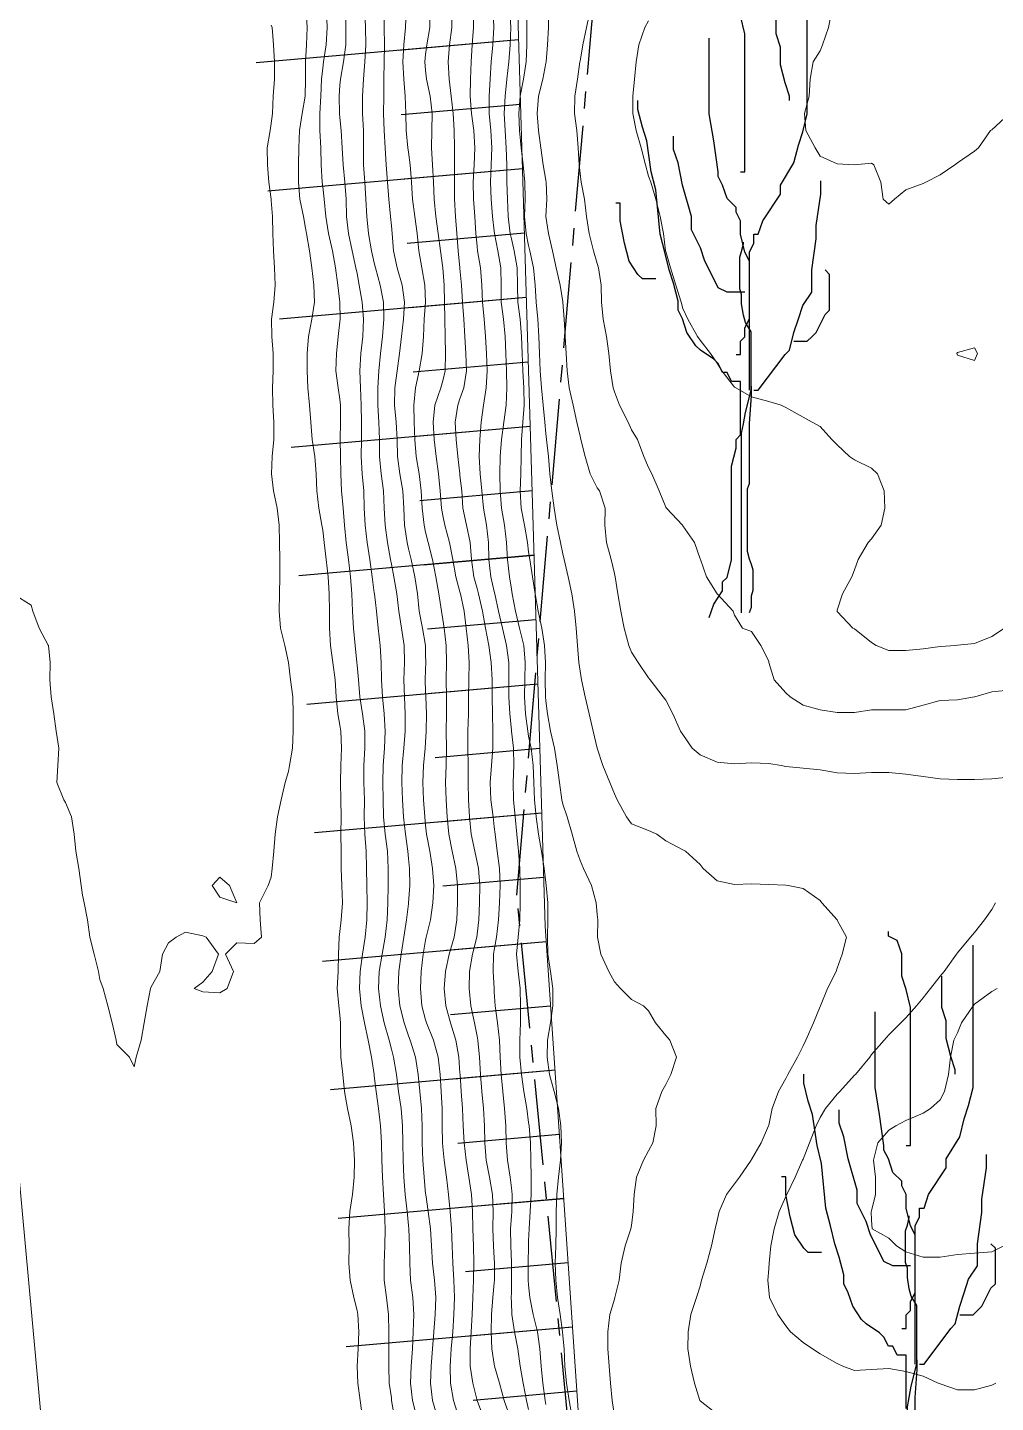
# Model space of a CAD drawing. Header units: centimetres. Extents: x 0 to 642158, y -847 to 649707.
# Drawn here: x 617117.14 to 617145.36, y 621224.69 to 621264.75 of the extents above; entities that cross this region are included whole.
import ezdxf

# ---------------------------------------------------------------- set-up
doc = ezdxf.new("R2010")
doc.units = ezdxf.units.CM
doc.header["$MEASUREMENT"] = 0
doc.linetypes.add('CENTERX2', pattern=[4, 2.5, -0.5, 0.5, -0.5])
for name, color, linetype, lineweight in [('MEV_environnement_V', 7, 'Continuous', 20), ('MEV_schema paysager_V', 7, 'Continuous', 20), ('MEV_vegetal_V', 7, 'Continuous', 25), ('WAL_topographie 0.5', 253, 'Continuous', 20)]:
    doc.layers.add(name, color=color, linetype=linetype, lineweight=lineweight)
doc.layers.add('MEV_schema paysager_Ha', color=7, linetype='Continuous', lineweight=25, transparency=0.13)
doc.layers.add('SPW_parcellaire cadastral', color=7, linetype='CENTERX2', lineweight=25, true_color=0xff0542)
doc.linetypes.add('TRACKS', pattern='A,0.15,[130,ltypeshp.shx,S=0.25,R=0,X=0,Y=0],0.15', length=0.3)
picture_1 = doc.add_image_def('image2.png', size_in_pixel=(6614, 11023))

# ---------------------------------------------------------------- blocks, each defined once
blk = doc.blocks.new('legende vegetal')
at = {"layer": 'MEV_vegetal_V'}
for points in [[(617137.829, 621260.353), (617137.959, 621260.353), (617137.959, 621264.379), (617137.829, 621264.899), (617137.699, 621265.288), (617137.699, 621265.938), (617137.569, 621266.327), (617137.309, 621266.457), (617137.309, 621266.587)], [(617137.699, 621255.028), (617137.829, 621255.028), (617137.829, 621255.417), (617137.959, 621255.547), (617137.959, 621255.807), (617138.089, 621256.067), (617138.089, 621258.015), (617138.219, 621258.275), (617138.219, 621258.534), (617138.349, 621258.534), (617138.479, 621258.924), (617138.998, 621259.703), (617138.998, 621259.963), (617139.388, 621260.613), (617139.518, 621261.132), (617139.648, 621261.522), (617139.778, 621262.041), (617139.778, 621266.197)], [(617139.258, 621262.431), (617139.258, 621262.561), (617139.128, 621262.951), (617138.998, 621263.47), (617138.998, 621263.99), (617138.869, 621264.379), (617138.869, 621265.288)], [(617138.089, 621253.989), (617138.089, 621257.755), (617137.959, 621258.015), (617137.829, 621258.534), (617137.829, 621258.924), (617137.699, 621259.184), (617137.699, 621259.314), (617137.439, 621259.573), (617137.309, 621259.963), (617137.179, 621260.223), (617137.179, 621260.353), (617137.05, 621261.262), (617136.92, 621262.041), (617136.92, 621264.249)], [(617136.92, 621247.365), (617137.05, 621247.754), (617137.309, 621248.144), (617137.309, 621248.404), (617137.439, 621248.534), (617137.569, 621249.053), (617137.569, 621251.78), (617137.699, 621252.3), (617137.699, 621252.56), (617137.829, 621252.69), (617137.829, 621254.248), (617137.569, 621254.248), (617137.439, 621254.508), (617137.309, 621254.508), (617137.179, 621254.768), (617137.05, 621254.898), (617136.66, 621255.158), (617136.53, 621255.287), (617136.27, 621255.677), (617136.14, 621256.067), (617136.01, 621256.327), (617136.01, 621256.586), (617135.88, 621257.106), (617135.75, 621257.496), (617135.62, 621258.015), (617135.49, 621258.534), (617135.36, 621259.833), (617135.23, 621260.353), (617135.101, 621261.262), (617134.97, 621261.652), (617134.841, 621262.171), (617134.841, 621262.431)], [(617137.959, 621256.846), (617137.439, 621256.846), (617137.179, 621256.976), (617137.05, 621257.235), (617136.789, 621257.755), (617136.66, 621258.145), (617136.4, 621258.665), (617136.4, 621259.054), (617136.14, 621259.963), (617136.01, 621260.613), (617135.88, 621261.002), (617135.88, 621261.392)], [(617138.219, 621253.989), (617138.349, 621253.989), (617139.128, 621255.028), (617139.258, 621255.158), (617139.388, 621255.677), (617139.518, 621256.067), (617139.648, 621256.456), (617139.908, 621256.846), (617139.908, 621257.496), (617140.038, 621258.404), (617140.038, 621258.794), (617140.168, 621259.703), (617140.168, 621260.093)], [(617135.36, 621257.235), (617134.97, 621257.235), (617134.841, 621257.366), (617134.581, 621257.755), (617134.451, 621258.275), (617134.321, 621258.924), (617134.321, 621259.444), (617134.191, 621259.444)], [(617137.863, 621247.5), (617137.863, 621252.741), (617137.917, 621253.014), (617137.972, 621253.342), (617138.136, 621253.997), (617138.136, 621255.69), (617137.972, 621255.962), (617137.917, 621256.181), (617137.863, 621256.509), (617137.863, 621256.781), (617137.808, 621256.945), (617137.808, 621257.873), (617137.863, 621258.037), (617137.917, 621258.255), (617137.917, 621258.31)], [(617139.388, 621255.417), (617139.778, 621255.417), (617139.908, 621255.547), (617140.038, 621255.677), (617140.298, 621256.197), (617140.427, 621256.327), (617140.427, 621257.366), (617140.298, 621257.496)], [(617138.136, 621254.106), (617138.136, 621253.833), (617138.082, 621253.014), (617138.082, 621251.267), (617138.027, 621251.104), (617138.027, 621249.302), (617138.082, 621249.083), (617138.136, 621248.919), (617138.19, 621248.756), (617138.19, 621248.155), (617138.136, 621247.991), (617138.136, 621247.664), (617138.082, 621247.5)], [(617142.66, 621231.981), (617142.79, 621231.981), (617142.79, 621236.007), (617142.66, 621236.526), (617142.53, 621236.916), (617142.53, 621237.565), (617142.4, 621237.955), (617142.141, 621238.085), (617142.141, 621238.215)], [(617142.53, 621226.655), (617142.66, 621226.655), (617142.66, 621227.045), (617142.79, 621227.175), (617142.79, 621227.434), (617142.92, 621227.695), (617142.92, 621229.643), (617143.05, 621229.902), (617143.05, 621230.162), (617143.18, 621230.162), (617143.31, 621230.552), (617143.829, 621231.331), (617143.829, 621231.591), (617144.219, 621232.24), (617144.349, 621232.76), (617144.479, 621233.15), (617144.609, 621233.669), (617144.609, 621237.825)], [(617144.089, 621234.058), (617144.089, 621234.188), (617143.96, 621234.578), (617143.829, 621235.098), (617143.829, 621235.617), (617143.7, 621236.007), (617143.7, 621236.916)], [(617142.92, 621225.616), (617142.92, 621229.383), (617142.79, 621229.643), (617142.66, 621230.162), (617142.66, 621230.552), (617142.53, 621230.812), (617142.53, 621230.941), (617142.27, 621231.201), (617142.141, 621231.591), (617142.01, 621231.851), (617142.01, 621231.981), (617141.881, 621232.889), (617141.751, 621233.669), (617141.751, 621235.877)], [(617142.66, 621224.317), (617142.66, 621225.876), (617142.4, 621225.876), (617142.27, 621226.136), (617142.141, 621226.136), (617142.01, 621226.396), (617141.881, 621226.526), (617141.491, 621226.785), (617141.361, 621226.915), (617141.101, 621227.305), (617140.971, 621227.695), (617140.841, 621227.954), (617140.841, 621228.214), (617140.711, 621228.733), (617140.581, 621229.123), (617140.451, 621229.643), (617140.322, 621230.162), (617140.191, 621231.461), (617140.061, 621231.981), (617139.932, 621232.889), (617139.802, 621233.279), (617139.672, 621233.799), (617139.672, 621234.058)], [(617142.79, 621228.474), (617142.27, 621228.474), (617142.01, 621228.603), (617141.881, 621228.863), (617141.621, 621229.383), (617141.491, 621229.772), (617141.231, 621230.292), (617141.231, 621230.682), (617140.971, 621231.591), (617140.841, 621232.24), (617140.711, 621232.63), (617140.711, 621233.02)], [(617143.05, 621225.616), (617143.18, 621225.616), (617143.96, 621226.655), (617144.089, 621226.785), (617144.219, 621227.305), (617144.349, 621227.695), (617144.479, 621228.084), (617144.739, 621228.474), (617144.739, 621229.123), (617144.869, 621230.032), (617144.869, 621230.422), (617144.999, 621231.331), (617144.999, 621231.721)], [(617140.191, 621228.863), (617139.802, 621228.863), (617139.672, 621228.993), (617139.412, 621229.383), (617139.282, 621229.902), (617139.152, 621230.552), (617139.152, 621231.071), (617139.022, 621231.071)], [(617142.694, 621219.127), (617142.694, 621224.369), (617142.749, 621224.642), (617142.803, 621224.97), (617142.967, 621225.625), (617142.967, 621227.317), (617142.803, 621227.59), (617142.749, 621227.808), (617142.694, 621228.136), (617142.694, 621228.409), (617142.639, 621228.573), (617142.639, 621229.501), (617142.694, 621229.665), (617142.749, 621229.883), (617142.749, 621229.938)], [(617144.219, 621227.045), (617144.609, 621227.045), (617144.739, 621227.175), (617144.869, 621227.305), (617145.129, 621227.824), (617145.259, 621227.954), (617145.259, 621228.993), (617145.129, 621229.123)], [(617142.967, 621225.734), (617142.967, 621225.461), (617142.913, 621224.642), (617142.913, 621222.895), (617142.858, 621222.731), (617142.858, 621220.929), (617142.913, 621220.711), (617142.967, 621220.547), (617143.022, 621220.383), (617143.022, 621219.783), (617142.967, 621219.619), (617142.967, 621219.291), (617142.913, 621219.127)]]:
    blk.add_lwpolyline(points, dxfattribs=at)

msp = doc.modelspace()

# ---------------------------------------------------------------- hatches: boundary and pattern name
at = {"layer": 'MEV_schema paysager_Ha', "transparency": 33554687}
h = msp.add_hatch(dxfattribs=at)
h.set_pattern_fill('ANSI31', color=60, scale=30, angle=320)
h.paths.add_polyline_path([(617169.617, 620973.194), (617165.143, 620997.552), (617163.049, 621011.729), (617162.573, 621023.432), (617161.336, 621028.189), (617160.67, 621031.995), (617159.432, 621036.467), (617156.475, 621053.969), (617156.906, 621060.001), (617157.984, 621066.14), (617158.414, 621069.802), (617158.199, 621075.295), (617157.014, 621080.142), (617155.505, 621084.988), (617154.751, 621088.973), (617151.842, 621094.789), (617149.148, 621099.205), (617146.994, 621101.252), (617145.377, 621102.544), (617143.546, 621103.621), (617141.391, 621107.391), (617140.307, 621121.334), (617138.581, 621134.515), (617137.596, 621148.681), (617137.947, 621158.301), (617138.342, 621166.601), (617137.255, 621176.482), (617136.069, 621187.153), (617134.618, 621206.801), (617133.841, 621215.056), (617132.235, 621238.569), (617131.105, 621276.162), (617130.662, 621320.72), (617129.383, 621365.826), (617128.171, 621391.821), (617126.408, 621441.701), (617124.527, 621449.888), (617124.527, 621453.399), (617124.884, 621455.482), (617126.075, 621456.85), (617127.265, 621458.873), (617127.265, 621461.254), (617125.649, 621473.672), (617125.524, 621482.896), (617125.025, 621497.979), (617124.776, 621519.544), (617124.92, 621540.094), (617125.983, 621565.584), (617126.337, 621580.453), (617126.163, 621598.374), (617127.186, 621608.874), (617130.532, 621615.192), (617131.834, 621617.887), (617134.298, 621627.22), (617135.042, 621631.96), (617135.135, 621640.047), (617136.158, 621649.713), (617136.911, 621670.5), (617129.26, 621649.205), (617124.61, 621628.36), (617120.259, 621606.016), (617117.259, 621583.371), (617115.237, 621541.083), (617114.562, 621520.401), (617115.536, 621487.717), (617112.094, 621474.528), (617111.291, 621462.83), (617115.078, 621434.173), (617114.685, 621412.686), (617116.517, 621383.817), (617118.213, 621359.713), (617121.633, 621297.519), (617122.293, 621280.379), (617124.809, 621252.783), (617126.661, 621222.595), (617125.403, 621211.007), (617126.795, 621190.875), (617128.52, 621169.158), (617130.485, 621161.793), (617131.444, 621155.186), (617130.649, 621150.827), (617132.125, 621142.753), (617132.79, 621125.456), (617134.954, 621111.319), (617137.702, 621098.468), (617139.749, 621087.381), (617141.795, 621083.246), (617143.417, 621082.42), (617144.557, 621081.575), (617145.493, 621080.194), (617145.463, 621077.083), (617144.023, 621074.463), (617144.278, 621071.03), (617145.295, 621066.579), (617147.455, 621053.531), (617147.76, 621048.137), (617148.575, 621044.067), (617151.222, 621037.452), (617151.12, 621031.956), (617151.633, 621023.148), (617154.427, 621011.658), (617158.897, 620988.919), (617162.537, 620970.568), (617168.729, 620939.186), (617182.921, 620879.156), (617188.263, 620855.446), (617193.71, 620854.003), (617187.498, 620892.108), (617176.811, 620939.879)])
h = msp.add_hatch(dxfattribs=at)
h.set_pattern_fill('ANSI31', color=60, scale=15, angle=320)
h.paths.add_polyline_path([(617169.617, 620973.194), (617165.143, 620997.552), (617163.049, 621011.729), (617162.573, 621023.432), (617161.336, 621028.189), (617160.67, 621031.995), (617159.432, 621036.467), (617156.475, 621053.969), (617156.906, 621060.001), (617157.984, 621066.14), (617158.414, 621069.802), (617158.199, 621075.295), (617157.014, 621080.142), (617155.505, 621084.988), (617154.751, 621088.973), (617151.842, 621094.789), (617149.148, 621099.205), (617146.994, 621101.252), (617145.377, 621102.544), (617143.546, 621103.621), (617141.391, 621107.391), (617140.307, 621121.334), (617138.581, 621134.515), (617137.596, 621148.681), (617137.947, 621158.301), (617138.342, 621166.601), (617137.255, 621176.482), (617136.069, 621187.153), (617134.618, 621206.801), (617133.841, 621215.056), (617132.235, 621238.569), (617131.105, 621276.162), (617130.662, 621320.72), (617129.383, 621365.826), (617128.171, 621391.821), (617126.408, 621441.701), (617124.527, 621449.888), (617124.527, 621453.399), (617124.884, 621455.482), (617126.075, 621456.85), (617127.265, 621458.873), (617127.265, 621461.254), (617125.649, 621473.672), (617125.524, 621482.896), (617125.025, 621497.979), (617124.776, 621519.544), (617124.92, 621540.094), (617125.983, 621565.584), (617126.337, 621580.453), (617126.163, 621598.374), (617127.186, 621608.874), (617130.532, 621615.192), (617131.834, 621617.887), (617134.298, 621627.22), (617135.042, 621631.96), (617135.135, 621640.047), (617136.158, 621649.713), (617136.911, 621670.5), (617132.957, 621648.368), (617129.989, 621627.895), (617123.162, 621605.493), (617122.123, 621583.834), (617121.418, 621540.656), (617120.578, 621519.454), (617120.8, 621487.646), (617120.576, 621474.663), (617119.681, 621463.134), (617121.439, 621434.424), (617121.208, 621413.2), (617123.756, 621383.971), (617124.633, 621359.105), (617126.907, 621297.599), (617127.217, 621280.099), (617128.476, 621252.652), (617130.286, 621222.294), (617130.788, 621212.114), (617133.595, 621189.8), (617133.864, 621168.997), (617134.545, 621163.04), (617136.407, 621155.367), (617136.033, 621153.22), (617137.061, 621150.231), (617136.705, 621143.134), (617138.509, 621125.82), (617138.985, 621114.157), (617141.16, 621102.299), (617147.01, 621090.064), (617151.616, 621087.22), (617153.107, 621084.646), (617154.311, 621082.965), (617155.38, 621081.272), (617156.272, 621077.352), (617156.539, 621073.164), (617152.956, 621057.576), (617153.92, 621035.982), (617159.694, 621019.068), (617160.419, 620997.657), (617177.679, 620920.157), (617193.56, 620854.923), (617187.498, 620892.108)])

# ---------------------------------------------------------------- linework, layer by layer
at = {"layer": 'MEV_environnement_V', "linetype": 'TRACKS', "ltscale": 3}
msp.add_lwpolyline([(617119.773, 621200.126), (617115.901, 621242.044), (617114.05, 621267.287), (617111.689, 621302.71), (617108.655, 621344.506), (617107.479, 621367.856), (617106.47, 621399.988), (617105.965, 621436.485), (617106.301, 621459.661), (617106.806, 621476.811), (617107.814, 621503.204), (617109.664, 621530.619), (617112.025, 621563.164)], dxfattribs=at)
at = {"layer": 'MEV_schema paysager_V', "color": 7, "true_color": 0xffffff}
msp.add_lwpolyline([(617133.841, 621215.056), (617132.235, 621238.569), (617131.105, 621276.162), (617130.662, 621320.72), (617129.383, 621365.826), (617128.171, 621391.821), (617126.408, 621441.701), (617124.527, 621449.888), (617124.527, 621453.399), (617124.884, 621455.482), (617126.075, 621456.85), (617127.265, 621458.873), (617127.265, 621461.254), (617125.649, 621473.672)], dxfattribs=at)
at = {"layer": 'SPW_parcellaire cadastral'}
msp.add_lwpolyline([(617201.035, 621235.28), (617133.725, 621215.689), (617131.404, 621239.475), (617134.863, 621279.597), (617137.651, 621349.657), (617132.11, 621409.755), (617135.38, 621410.293), (617136.513, 621406.936), (617140.785, 621394.676), (617159.465, 621344.465), (617169.362, 621317.866), (617174.805, 621303.598), (617201.035, 621235.28)], dxfattribs=at)
at = {"layer": 'WAL_topographie 0.5'}
for points in [[(617126.907, 621224.25), (617126.837, 621224.75), (617126.772, 621225.25), (617126.757, 621225.75), (617126.784, 621226.25), (617126.804, 621226.75), (617126.771, 621227.25), (617126.75, 621227.37), (617126.659, 621227.75), (617126.549, 621228.25), (617126.512, 621228.75), (617126.516, 621229.25), (617126.511, 621229.75), (617126.541, 621230.25), (617126.613, 621230.75), (617126.666, 621231.25), (617126.673, 621231.75), (617126.644, 621232.25), (617126.577, 621232.75), (617126.471, 621233.25), (617126.381, 621233.75), (617126.331, 621234.25), (617126.278, 621234.75), (617126.268, 621235.25), (617126.271, 621235.75), (617126.25, 621235.974), (617126.216, 621236.25), (617126.171, 621236.75), (617126.195, 621237.25), (617126.211, 621237.75), (617126.225, 621238.25), (617126.25, 621238.408), (617126.29, 621238.75), (617126.325, 621239.25), (617126.305, 621239.75), (617126.287, 621240.25), (617126.286, 621240.75), (617126.281, 621241.25), (617126.282, 621241.75), (617126.278, 621242.25), (617126.265, 621242.75), (617126.275, 621243.25), (617126.295, 621243.75), (617126.274, 621244.25), (617126.25, 621244.421), (617126.193, 621244.75), (617126.137, 621245.25), (617126.111, 621245.75), (617126.044, 621246.25), (617125.974, 621246.75), (617125.947, 621247.25), (617125.943, 621247.75), (617125.941, 621248.25), (617125.907, 621248.75), (617125.848, 621249.25), (617125.792, 621249.75), (617125.75, 621250.104), (617125.726, 621250.25), (617125.638, 621250.75), (617125.573, 621251.25), (617125.554, 621251.75), (617125.515, 621252.25), (617125.444, 621252.75), (617125.403, 621253.25), (617125.366, 621253.75), (617125.317, 621254.25), (617125.295, 621254.75), (617125.296, 621255.25), (617125.333, 621255.75), (617125.436, 621256.25), (617125.512, 621256.75), (617125.487, 621257.25), (617125.43, 621257.75), (617125.359, 621258.25), (617125.277, 621258.75), (617125.25, 621258.909), (617125.184, 621259.25), (617125.086, 621259.75), (617125.04, 621260.25), (617125.046, 621260.75), (617125.055, 621261.25), (617125.069, 621261.75), (617125.145, 621262.25), (617125.237, 621262.75), (617125.25, 621263.25), (617125.25, 621263.25), (617125.251, 621263.75), (617125.276, 621264.25), (617125.298, 621264.75), (617125.269, 621265.25)], [(617127.845, 621224.25), (617127.758, 621224.75), (617127.75, 621224.823), (617127.688, 621225.25), (617127.673, 621225.75), (617127.673, 621226.25), (617127.673, 621226.75), (617127.67, 621227.25), (617127.611, 621227.75), (617127.544, 621228.25), (617127.539, 621228.75), (617127.564, 621229.25), (617127.569, 621229.75), (617127.547, 621230.25), (617127.518, 621230.75), (617127.495, 621231.25), (617127.475, 621231.75), (617127.458, 621232.25), (617127.432, 621232.75), (617127.378, 621233.25), (617127.304, 621233.75), (617127.25, 621234.206), (617127.244, 621234.25), (617127.17, 621234.75), (617127.069, 621235.25), (617126.968, 621235.75), (617126.874, 621236.25), (617126.82, 621236.75), (617126.843, 621237.25), (617126.911, 621237.75), (617126.984, 621238.25), (617127.033, 621238.75), (617127.048, 621239.25), (617127.037, 621239.75), (617127.026, 621240.25), (617127.011, 621240.75), (617126.972, 621241.25), (617126.956, 621241.75), (617126.963, 621242.25), (617126.951, 621242.75), (617126.948, 621243.25), (617126.974, 621243.75), (617126.972, 621244.25), (617126.907, 621244.75), (617126.832, 621245.25), (617126.789, 621245.75), (617126.75, 621246.168), (617126.743, 621246.25), (617126.691, 621246.75), (617126.651, 621247.25), (617126.617, 621247.75), (617126.593, 621248.25), (617126.56, 621248.75), (617126.502, 621249.25), (617126.435, 621249.75), (617126.38, 621250.25), (617126.342, 621250.75), (617126.301, 621251.25), (617126.273, 621251.75), (617126.268, 621252.25), (617126.256, 621252.75), (617126.265, 621253.25), (617126.269, 621253.75), (617126.25, 621253.919), (617126.199, 621254.25), (617126.133, 621254.75), (617126.146, 621255.25), (617126.204, 621255.75), (617126.25, 621256.179), (617126.256, 621256.25), (617126.25, 621256.75), (617126.25, 621256.75), (617126.189, 621257.25), (617126.124, 621257.75), (617126.033, 621258.25), (617125.918, 621258.75), (617125.842, 621259.25), (617125.789, 621259.75), (617125.75, 621260.106), (617125.733, 621260.25), (617125.707, 621260.75), (617125.691, 621261.25), (617125.661, 621261.75), (617125.668, 621262.25), (617125.694, 621262.75), (617125.714, 621263.25), (617125.75, 621263.573), (617125.774, 621263.75), (617125.853, 621264.25), (617125.876, 621264.75), (617125.857, 621265.25)], [(617128.488, 621224.25), (617128.366, 621224.75), (617128.305, 621225.25), (617128.327, 621225.75), (617128.363, 621226.25), (617128.385, 621226.75), (617128.406, 621227.25), (617128.375, 621227.75), (617128.307, 621228.25), (617128.285, 621228.75), (617128.282, 621229.25), (617128.26, 621229.75), (617128.25, 621229.844), (617128.209, 621230.25), (617128.154, 621230.75), (617128.117, 621231.25), (617128.095, 621231.75), (617128.084, 621232.25), (617128.073, 621232.75), (617128.034, 621233.25), (617127.962, 621233.75), (617127.895, 621234.25), (617127.814, 621234.75), (617127.75, 621234.986), (617127.682, 621235.25), (617127.544, 621235.75), (617127.432, 621236.25), (617127.372, 621236.75), (617127.399, 621237.25), (617127.484, 621237.75), (617127.57, 621238.25), (617127.627, 621238.75), (617127.649, 621239.25), (617127.654, 621239.75), (617127.656, 621240.25), (617127.633, 621240.75), (617127.571, 621241.25), (617127.522, 621241.75), (617127.512, 621242.25), (617127.501, 621242.75), (617127.51, 621243.25), (617127.55, 621243.75), (617127.569, 621244.25), (617127.541, 621244.75), (617127.491, 621245.25), (617127.463, 621245.75), (617127.457, 621246.25), (617127.427, 621246.75), (617127.369, 621247.25), (617127.313, 621247.75), (617127.254, 621248.25), (617127.25, 621248.28), (617127.188, 621248.75), (617127.118, 621249.25), (617127.046, 621249.75), (617126.984, 621250.25), (617126.958, 621250.75), (617126.943, 621251.25), (617126.897, 621251.75), (617126.871, 621252.25), (617126.878, 621252.75), (617126.88, 621253.25), (617126.874, 621253.75), (617126.852, 621254.25), (617126.828, 621254.75), (617126.861, 621255.25), (617126.917, 621255.75), (617126.933, 621256.25), (617126.895, 621256.75), (617126.816, 621257.25), (617126.75, 621257.588), (617126.719, 621257.75), (617126.606, 621258.25), (617126.496, 621258.75), (617126.442, 621259.25), (617126.429, 621259.75), (617126.392, 621260.25), (617126.341, 621260.75), (617126.319, 621261.25), (617126.291, 621261.75), (617126.25, 621262.135), (617126.239, 621262.25), (617126.226, 621262.75), (617126.25, 621263.077), (617126.267, 621263.25), (617126.357, 621263.75), (617126.426, 621264.25), (617126.423, 621264.75), (617126.41, 621265.25)], [(617129.093, 621224.25), (617128.953, 621224.75), (617128.888, 621225.25), (617128.909, 621225.75), (617128.953, 621226.25), (617128.991, 621226.75), (617129.03, 621227.25), (617129.043, 621227.75), (617129.005, 621228.25), (617128.952, 621228.75), (617128.921, 621229.25), (617128.887, 621229.75), (617128.823, 621230.25), (617128.752, 621230.75), (617128.75, 621230.766), (617128.706, 621231.25), (617128.667, 621231.75), (617128.645, 621232.25), (617128.645, 621232.75), (617128.63, 621233.25), (617128.582, 621233.75), (617128.529, 621234.25), (617128.454, 621234.75), (617128.299, 621235.25), (617128.25, 621235.376), (617128.123, 621235.75), (617128, 621236.25), (617127.946, 621236.75), (617127.967, 621237.25), (617128.035, 621237.75), (617128.114, 621238.25), (617128.195, 621238.75), (617128.25, 621239.219), (617128.254, 621239.25), (617128.285, 621239.75), (617128.279, 621240.25), (617128.25, 621240.542), (617128.231, 621240.75), (617128.161, 621241.25), (617128.104, 621241.75), (617128.076, 621242.25), (617128.055, 621242.75), (617128.069, 621243.25), (617128.118, 621243.75), (617128.151, 621244.25), (617128.153, 621244.75), (617128.13, 621245.25), (617128.116, 621245.75), (617128.137, 621246.25), (617128.127, 621246.75), (617128.044, 621247.25), (617127.964, 621247.75), (617127.906, 621248.25), (617127.825, 621248.75), (617127.75, 621249.118), (617127.724, 621249.25), (617127.636, 621249.75), (617127.571, 621250.25), (617127.544, 621250.75), (617127.52, 621251.25), (617127.453, 621251.75), (617127.405, 621252.25), (617127.405, 621252.75), (617127.387, 621253.25), (617127.356, 621253.75), (617127.358, 621254.25), (617127.387, 621254.75), (617127.435, 621255.25), (617127.487, 621255.75), (617127.53, 621256.25), (617127.519, 621256.75), (617127.421, 621257.25), (617127.285, 621257.75), (617127.25, 621257.895), (617127.17, 621258.25), (617127.084, 621258.75), (617127.035, 621259.25), (617127.01, 621259.75), (617126.974, 621260.25), (617126.94, 621260.75), (617126.939, 621261.25), (617126.933, 621261.75), (617126.907, 621262.25), (617126.911, 621262.75), (617126.94, 621263.25), (617126.979, 621263.75), (617127.009, 621264.25), (617126.994, 621264.75), (617126.978, 621265.25)], [(617129.718, 621224.25), (617129.566, 621224.75), (617129.478, 621225.25), (617129.463, 621225.75), (617129.498, 621226.25), (617129.539, 621226.75), (617129.574, 621227.25), (617129.589, 621227.75), (617129.574, 621228.25), (617129.546, 621228.75), (617129.523, 621229.25), (617129.501, 621229.75), (617129.462, 621230.25), (617129.411, 621230.75), (617129.358, 621231.25), (617129.29, 621231.75), (617129.25, 621232.137), (617129.239, 621232.25), (617129.233, 621232.75), (617129.228, 621233.25), (617129.205, 621233.75), (617129.173, 621234.25), (617129.118, 621234.75), (617128.981, 621235.25), (617128.776, 621235.75), (617128.75, 621235.837), (617128.636, 621236.25), (617128.599, 621236.75), (617128.623, 621237.25), (617128.676, 621237.75), (617128.75, 621238.163), (617128.769, 621238.25), (617128.894, 621238.75), (617128.962, 621239.25), (617128.985, 621239.75), (617128.952, 621240.25), (617128.867, 621240.75), (617128.779, 621241.25), (617128.75, 621241.511), (617128.724, 621241.75), (617128.691, 621242.25), (617128.663, 621242.75), (617128.684, 621243.25), (617128.74, 621243.75), (617128.75, 621243.931), (617128.767, 621244.25), (617128.772, 621244.75), (617128.754, 621245.25), (617128.75, 621245.408), (617128.74, 621245.75), (617128.75, 621246.033), (617128.757, 621246.25), (617128.75, 621246.477), (617128.741, 621246.75), (617128.653, 621247.25), (617128.565, 621247.75), (617128.509, 621248.25), (617128.436, 621248.75), (617128.324, 621249.25), (617128.25, 621249.565), (617128.21, 621249.75), (617128.137, 621250.25), (617128.11, 621250.75), (617128.08, 621251.25), (617128.001, 621251.75), (617127.93, 621252.25), (617127.915, 621252.75), (617127.892, 621253.25), (617127.846, 621253.75), (617127.853, 621254.25), (617127.921, 621254.75), (617127.99, 621255.25), (617128.047, 621255.75), (617128.105, 621256.25), (617128.133, 621256.75), (617128.065, 621257.25), (617127.922, 621257.75), (617127.817, 621258.25), (617127.772, 621258.75), (617127.75, 621258.971), (617127.724, 621259.25), (617127.672, 621259.75), (617127.633, 621260.25), (617127.601, 621260.75), (617127.572, 621261.25), (617127.54, 621261.75), (617127.525, 621262.25), (617127.528, 621262.75), (617127.53, 621263.25), (617127.539, 621263.75), (617127.549, 621264.25), (617127.537, 621264.75), (617127.527, 621265.25)], [(617130.432, 621224.25), (617130.25, 621224.745), (617130.248, 621224.75), (617130.125, 621225.25), (617130.046, 621225.75), (617130.044, 621226.25), (617130.073, 621226.75), (617130.103, 621227.25), (617130.127, 621227.75), (617130.143, 621228.25), (617130.152, 621228.75), (617130.142, 621229.25), (617130.126, 621229.75), (617130.115, 621230.25), (617130.083, 621230.75), (617130.013, 621231.25), (617129.933, 621231.75), (617129.877, 621232.25), (617129.848, 621232.75), (617129.822, 621233.25), (617129.787, 621233.75), (617129.753, 621234.25), (617129.75, 621234.288), (617129.715, 621234.75), (617129.631, 621235.25), (617129.478, 621235.75), (617129.34, 621236.25), (617129.293, 621236.75), (617129.327, 621237.25), (617129.432, 621237.75), (617129.578, 621238.25), (617129.662, 621238.75), (617129.68, 621239.25), (617129.678, 621239.75), (617129.631, 621240.25), (617129.527, 621240.75), (617129.424, 621241.25), (617129.373, 621241.75), (617129.347, 621242.25), (617129.333, 621242.75), (617129.351, 621243.25), (617129.353, 621243.75), (617129.346, 621244.25), (617129.357, 621244.75), (617129.354, 621245.25), (617129.343, 621245.75), (617129.362, 621246.25), (617129.349, 621246.75), (617129.285, 621247.25), (617129.25, 621247.506), (617129.216, 621247.75), (617129.135, 621248.25), (617129.046, 621248.75), (617128.947, 621249.25), (617128.823, 621249.75), (617128.75, 621250.047), (617128.705, 621250.25), (617128.652, 621250.75), (617128.622, 621251.25), (617128.558, 621251.75), (617128.476, 621252.25), (617128.436, 621252.75), (617128.418, 621253.25), (617128.408, 621253.75), (617128.458, 621254.25), (617128.561, 621254.75), (617128.644, 621255.25), (617128.683, 621255.75), (617128.711, 621256.25), (617128.743, 621256.75), (617128.729, 621257.25), (617128.639, 621257.75), (617128.548, 621258.25), (617128.5, 621258.75), (617128.436, 621259.25), (617128.368, 621259.75), (617128.333, 621260.25), (617128.298, 621260.75), (617128.25, 621261.119), (617128.233, 621261.25), (617128.179, 621261.75), (617128.171, 621262.25), (617128.154, 621262.75), (617128.109, 621263.25), (617128.089, 621263.75), (617128.117, 621264.25), (617128.164, 621264.75), (617128.185, 621265.25)], [(617131.209, 621224.25), (617131.036, 621224.75), (617130.899, 621225.25), (617130.76, 621225.75), (617130.75, 621225.804), (617130.68, 621226.25), (617130.657, 621226.75), (617130.667, 621227.25), (617130.711, 621227.75), (617130.75, 621228.177), (617130.756, 621228.25), (617130.759, 621228.75), (617130.75, 621228.89), (617130.724, 621229.25), (617130.708, 621229.75), (617130.719, 621230.25), (617130.698, 621230.75), (617130.611, 621231.25), (617130.517, 621231.75), (617130.476, 621232.25), (617130.461, 621232.75), (617130.432, 621233.25), (617130.391, 621233.75), (617130.35, 621234.25), (617130.318, 621234.75), (617130.272, 621235.25), (617130.25, 621235.367), (617130.173, 621235.75), (617130.069, 621236.25), (617130.016, 621236.75), (617130.025, 621237.25), (617130.116, 621237.75), (617130.238, 621238.25), (617130.25, 621238.338), (617130.3, 621238.75), (617130.318, 621239.25), (617130.329, 621239.75), (617130.288, 621240.25), (617130.25, 621240.437), (617130.183, 621240.75), (617130.079, 621241.25), (617130.03, 621241.75), (617130, 621242.25), (617129.985, 621242.75), (617129.992, 621243.25), (617129.982, 621243.75), (617129.975, 621244.25), (617129.996, 621244.75), (617130.002, 621245.25), (617130.004, 621245.75), (617130.021, 621246.25), (617129.993, 621246.75), (617129.934, 621247.25), (617129.869, 621247.75), (617129.765, 621248.25), (617129.75, 621248.312), (617129.634, 621248.75), (617129.544, 621249.25), (617129.449, 621249.75), (617129.308, 621250.25), (617129.25, 621250.53), (617129.209, 621250.75), (617129.173, 621251.25), (617129.127, 621251.75), (617129.059, 621252.25), (617128.997, 621252.75), (617128.968, 621253.25), (617129.021, 621253.75), (617129.19, 621254.25), (617129.25, 621254.454), (617129.323, 621254.75), (617129.328, 621255.25), (617129.314, 621255.75), (617129.308, 621256.25), (617129.299, 621256.75), (617129.286, 621257.25), (617129.25, 621257.75), (617129.25, 621257.75), (617129.183, 621258.25), (617129.117, 621258.75), (617129.049, 621259.25), (617129, 621259.75), (617128.981, 621260.25), (617128.953, 621260.75), (617128.919, 621261.25), (617128.926, 621261.75), (617128.939, 621262.25), (617128.879, 621262.75), (617128.778, 621263.25), (617128.75, 621263.508), (617128.724, 621263.75), (617128.75, 621263.968), (617128.783, 621264.25), (617128.875, 621264.75), (617128.884, 621265.25)], [(617131.75, 621224.482), (617131.686, 621224.75), (617131.593, 621225.25), (617131.501, 621225.75), (617131.433, 621226.25), (617131.338, 621226.75), (617131.258, 621227.25), (617131.25, 621227.607), (617131.247, 621227.75), (617131.25, 621227.883), (617131.257, 621228.25), (617131.251, 621228.75), (617131.25, 621228.764), (617131.229, 621229.25), (617131.227, 621229.75), (617131.25, 621230.122), (617131.258, 621230.25), (617131.268, 621230.75), (617131.25, 621230.94), (617131.216, 621231.25), (617131.134, 621231.75), (617131.097, 621232.25), (617131.087, 621232.75), (617131.049, 621233.25), (617130.997, 621233.75), (617130.954, 621234.25), (617130.926, 621234.75), (617130.904, 621235.25), (617130.848, 621235.75), (617130.774, 621236.25), (617130.75, 621236.659), (617130.745, 621236.75), (617130.721, 621237.25), (617130.731, 621237.75), (617130.75, 621237.867), (617130.811, 621238.25), (617130.877, 621238.75), (617130.902, 621239.25), (617130.919, 621239.75), (617130.9, 621240.25), (617130.838, 621240.75), (617130.774, 621241.25), (617130.75, 621241.458), (617130.713, 621241.75), (617130.653, 621242.25), (617130.633, 621242.75), (617130.67, 621243.25), (617130.706, 621243.75), (617130.71, 621244.25), (617130.7, 621244.75), (617130.69, 621245.25), (617130.684, 621245.75), (617130.662, 621246.25), (617130.592, 621246.75), (617130.495, 621247.25), (617130.403, 621247.75), (617130.289, 621248.25), (617130.25, 621248.402), (617130.154, 621248.75), (617130.083, 621249.25), (617130.044, 621249.75), (617129.938, 621250.25), (617129.837, 621250.75), (617129.8, 621251.25), (617129.75, 621251.696), (617129.744, 621251.75), (617129.684, 621252.25), (617129.642, 621252.75), (617129.608, 621253.25), (617129.683, 621253.75), (617129.75, 621253.932), (617129.86, 621254.25), (617129.942, 621254.75), (617129.92, 621255.25), (617129.891, 621255.75), (617129.862, 621256.25), (617129.827, 621256.75), (617129.799, 621257.25), (617129.75, 621257.735), (617129.749, 621257.75), (617129.699, 621258.25), (617129.662, 621258.75), (617129.62, 621259.25), (617129.59, 621259.75), (617129.593, 621260.25), (617129.594, 621260.75), (617129.586, 621261.25), (617129.582, 621261.75), (617129.547, 621262.25), (617129.489, 621262.75), (617129.433, 621263.25), (617129.407, 621263.75), (617129.449, 621264.25), (617129.511, 621264.75), (617129.507, 621265.25)], [(617132.25, 621224.628), (617132.229, 621224.75), (617132.169, 621225.25), (617132.116, 621225.75), (617132.083, 621226.25), (617132.007, 621226.75), (617131.885, 621227.25), (617131.79, 621227.75), (617131.75, 621228.119), (617131.74, 621228.25), (617131.734, 621228.75), (617131.745, 621229.25), (617131.75, 621229.402), (617131.764, 621229.75), (617131.796, 621230.25), (617131.821, 621230.75), (617131.821, 621231.25), (617131.815, 621231.75), (617131.804, 621232.25), (617131.766, 621232.75), (617131.75, 621232.851), (617131.698, 621233.25), (617131.609, 621233.75), (617131.539, 621234.25), (617131.497, 621234.75), (617131.494, 621235.25), (617131.51, 621235.75), (617131.512, 621236.25), (617131.504, 621236.75), (617131.446, 621237.25), (617131.4, 621237.75), (617131.445, 621238.25), (617131.491, 621238.75), (617131.5, 621239.25), (617131.5, 621239.75), (617131.491, 621240.25), (617131.455, 621240.75), (617131.409, 621241.25), (617131.363, 621241.75), (617131.312, 621242.25), (617131.296, 621242.75), (617131.317, 621243.25), (617131.306, 621243.75), (617131.252, 621244.25), (617131.25, 621244.274), (617131.202, 621244.75), (617131.179, 621245.25), (617131.176, 621245.75), (617131.171, 621246.25), (617131.106, 621246.75), (617130.986, 621247.25), (617130.875, 621247.75), (617130.767, 621248.25), (617130.75, 621248.32), (617130.649, 621248.75), (617130.588, 621249.25), (617130.581, 621249.75), (617130.521, 621250.25), (617130.432, 621250.75), (617130.388, 621251.25), (617130.343, 621251.75), (617130.307, 621252.25), (617130.329, 621252.75), (617130.368, 621253.25), (617130.432, 621253.75), (617130.516, 621254.25), (617130.546, 621254.75), (617130.525, 621255.25), (617130.499, 621255.75), (617130.454, 621256.25), (617130.404, 621256.75), (617130.389, 621257.25), (617130.35, 621257.75), (617130.265, 621258.25), (617130.25, 621258.384), (617130.214, 621258.75), (617130.179, 621259.25), (617130.142, 621259.75), (617130.139, 621260.25), (617130.161, 621260.75), (617130.179, 621261.25), (617130.153, 621261.75), (617130.086, 621262.25), (617130.047, 621262.75), (617130.055, 621263.25), (617130.073, 621263.75), (617130.106, 621264.25), (617130.143, 621264.75), (617130.138, 621265.25)], [(617133.02, 621224.25), (617132.931, 621224.75), (617132.856, 621225.25), (617132.804, 621225.75), (617132.785, 621226.25), (617132.75, 621226.632), (617132.741, 621226.75), (617132.667, 621227.25), (617132.596, 621227.75), (617132.542, 621228.25), (617132.528, 621228.75), (617132.549, 621229.25), (617132.554, 621229.75), (617132.553, 621230.25), (617132.57, 621230.75), (617132.618, 621231.25), (617132.681, 621231.75), (617132.707, 621232.25), (617132.694, 621232.75), (617132.627, 621233.25), (617132.492, 621233.75), (617132.363, 621234.25), (617132.294, 621234.75), (617132.305, 621235.25), (617132.39, 621235.75), (617132.455, 621236.25), (617132.457, 621236.75), (617132.385, 621237.25), (617132.311, 621237.75), (617132.297, 621238.25), (617132.313, 621238.75), (617132.314, 621239.25), (617132.264, 621239.75), (617132.25, 621239.838), (617132.204, 621240.25), (617132.126, 621240.75), (617132.043, 621241.25), (617131.973, 621241.75), (617131.924, 621242.25), (617131.903, 621242.75), (617131.888, 621243.25), (617131.825, 621243.75), (617131.75, 621244.1), (617131.724, 621244.25), (617131.662, 621244.75), (617131.634, 621245.25), (617131.639, 621245.75), (617131.655, 621246.25), (617131.611, 621246.75), (617131.488, 621247.25), (617131.364, 621247.75), (617131.275, 621248.25), (617131.25, 621248.389), (617131.192, 621248.75), (617131.131, 621249.25), (617131.106, 621249.75), (617131.046, 621250.25), (617130.961, 621250.75), (617130.92, 621251.25), (617130.915, 621251.75), (617130.922, 621252.25), (617130.958, 621252.75), (617131.024, 621253.25), (617131.093, 621253.75), (617131.118, 621254.25), (617131.107, 621254.75), (617131.083, 621255.25), (617131.068, 621255.75), (617131.018, 621256.25), (617130.951, 621256.75), (617130.951, 621257.25), (617130.941, 621257.75), (617130.85, 621258.25), (617130.757, 621258.75), (617130.75, 621258.819), (617130.702, 621259.25), (617130.658, 621259.75), (617130.637, 621260.25), (617130.657, 621260.75), (617130.676, 621261.25), (617130.651, 621261.75), (617130.606, 621262.25), (617130.6, 621262.75), (617130.629, 621263.25), (617130.664, 621263.75), (617130.708, 621264.25), (617130.74, 621264.75), (617130.718, 621265.25)], [(617134.25, 621224.293), (617134.184, 621224.75), (617134.142, 621225.25), (617134.099, 621225.75), (617134.062, 621226.25), (617134.058, 621226.75), (617134.115, 621227.25), (617134.25, 621227.701), (617134.267, 621227.75), (617134.39, 621228.25), (617134.445, 621228.75), (617134.567, 621229.25), (617134.734, 621229.75), (617134.75, 621229.844), (617134.803, 621230.25), (617134.824, 621230.75), (617134.9, 621231.25), (617135.098, 621231.75), (617135.25, 621232.017), (617135.374, 621232.25), (617135.469, 621232.75), (617135.458, 621233.25), (617135.631, 621233.75), (617135.75, 621233.952), (617135.898, 621234.25), (617136.066, 621234.75), (617135.865, 621235.25), (617135.75, 621235.377), (617135.453, 621235.75), (617135.25, 621236.099), (617135.099, 621236.25), (617134.75, 621236.435), (617134.427, 621236.75), (617134.25, 621236.947), (617134.088, 621237.25), (617133.856, 621237.75), (617133.76, 621238.25), (617133.768, 621238.75), (617133.75, 621238.908), (617133.721, 621239.25), (617133.583, 621239.75), (617133.354, 621240.25), (617133.25, 621240.481), (617133.155, 621240.75), (617133.017, 621241.25), (617132.872, 621241.75), (617132.75, 621242.119), (617132.722, 621242.25), (617132.648, 621242.75), (617132.587, 621243.25), (617132.502, 621243.75), (617132.392, 621244.25), (617132.3, 621244.75), (617132.25, 621245.138), (617132.241, 621245.25), (617132.23, 621245.75), (617132.241, 621246.25), (617132.215, 621246.75), (617132.134, 621247.25), (617132.03, 621247.75), (617131.943, 621248.25), (617131.867, 621248.75), (617131.789, 621249.25), (617131.75, 621249.476), (617131.714, 621249.75), (617131.627, 621250.25), (617131.537, 621250.75), (617131.505, 621251.25), (617131.524, 621251.75), (617131.538, 621252.25), (617131.544, 621252.75), (617131.584, 621253.25), (617131.623, 621253.75), (617131.613, 621254.25), (617131.585, 621254.75), (617131.559, 621255.25), (617131.545, 621255.75), (617131.503, 621256.25), (617131.437, 621256.75), (617131.429, 621257.25), (617131.415, 621257.75), (617131.328, 621258.25), (617131.25, 621258.598), (617131.216, 621258.75), (617131.156, 621259.25), (617131.134, 621259.75), (617131.118, 621260.25), (617131.115, 621260.75), (617131.1, 621261.25), (617131.064, 621261.75), (617131.043, 621262.25), (617131.065, 621262.75), (617131.121, 621263.25), (617131.177, 621263.75), (617131.213, 621264.25), (617131.228, 621264.75), (617131.201, 621265.25)], [(617137.25, 621224.346), (617136.75, 621224.736), (617136.741, 621224.75), (617136.587, 621225.25), (617136.47, 621225.75), (617136.394, 621226.25), (617136.401, 621226.75), (617136.479, 621227.25), (617136.647, 621227.75), (617136.75, 621228.08), (617136.795, 621228.25), (617136.944, 621228.75), (617137.086, 621229.25), (617137.191, 621229.75), (617137.25, 621229.987), (617137.305, 621230.25), (617137.515, 621230.75), (617137.75, 621231.059), (617137.894, 621231.25), (617138.237, 621231.75), (617138.25, 621231.772), (617138.53, 621232.25), (617138.744, 621232.75), (617138.75, 621232.773), (617138.85, 621233.25), (617139.033, 621233.75), (617139.25, 621234.132), (617139.31, 621234.25), (617139.588, 621234.75), (617139.75, 621235.082), (617139.833, 621235.25), (617140.059, 621235.75), (617140.25, 621236.23), (617140.259, 621236.25), (617140.46, 621236.75), (617140.713, 621237.25), (617140.75, 621237.345), (617140.888, 621237.75), (617141.016, 621238.25), (617140.75, 621238.74), (617140.744, 621238.75), (617140.302, 621239.25), (617140.25, 621239.318), (617139.75, 621239.67), (617139.313, 621239.75), (617139.25, 621239.759), (617138.75, 621239.777), (617138.25, 621239.803), (617137.75, 621239.778), (617137.25, 621239.89), (617136.842, 621240.25), (617136.75, 621240.367), (617136.324, 621240.75), (617136.25, 621240.791), (617135.75, 621241.053), (617135.486, 621241.25), (617135.25, 621241.359), (617134.75, 621241.549), (617134.606, 621241.75), (617134.333, 621242.25), (617134.25, 621242.426), (617134.122, 621242.75), (617133.917, 621243.25), (617133.75, 621243.75), (617133.75, 621243.75), (617133.637, 621244.25), (617133.515, 621244.75), (617133.399, 621245.25), (617133.292, 621245.75), (617133.25, 621246), (617133.214, 621246.25), (617133.172, 621246.75), (617133.139, 621247.25), (617133.087, 621247.75), (617133.01, 621248.25), (617132.904, 621248.75), (617132.791, 621249.25), (617132.75, 621249.414), (617132.678, 621249.75), (617132.571, 621250.25), (617132.497, 621250.75), (617132.428, 621251.25), (617132.368, 621251.75), (617132.327, 621252.25), (617132.271, 621252.75), (617132.25, 621252.926), (617132.222, 621253.25), (617132.179, 621253.75), (617132.129, 621254.25), (617132.091, 621254.75), (617132.066, 621255.25), (617132.05, 621255.75), (617132.019, 621256.25), (617131.969, 621256.75), (617131.941, 621257.25), (617131.894, 621257.75), (617131.789, 621258.25), (617131.75, 621258.405), (617131.681, 621258.75), (617131.634, 621259.25), (617131.647, 621259.75), (617131.641, 621260.25), (617131.594, 621260.75), (617131.538, 621261.25), (617131.486, 621261.75), (617131.467, 621262.25), (617131.508, 621262.75), (617131.601, 621263.25), (617131.678, 621263.75), (617131.7, 621264.25), (617131.702, 621264.75), (617131.687, 621265.25)], [(617145.75, 621242.913), (617145.25, 621242.858), (617144.75, 621242.837), (617144.25, 621242.845), (617143.75, 621242.857), (617143.25, 621242.924), (617142.75, 621243), (617142.25, 621243.041), (617141.75, 621243.05), (617141.25, 621243.014), (617140.75, 621243.034), (617140.25, 621243.124), (617139.75, 621243.17), (617139.25, 621243.22), (617139.11, 621243.25), (617138.75, 621243.31), (617138.25, 621243.329), (617137.75, 621243.297), (617137.25, 621243.344), (617136.75, 621243.561), (617136.52, 621243.75), (617136.25, 621244.149), (617136.181, 621244.25), (617135.957, 621244.75), (617135.75, 621245.154), (617135.67, 621245.25), (617135.29, 621245.75), (617135.25, 621245.8), (617134.947, 621246.25), (617134.75, 621246.556), (617134.669, 621246.75), (617134.541, 621247.25), (617134.438, 621247.75), (617134.353, 621248.25), (617134.276, 621248.75), (617134.25, 621248.842), (617134.158, 621249.25), (617134.02, 621249.75), (617133.969, 621250.25), (617133.979, 621250.75), (617133.813, 621251.25), (617133.75, 621251.339), (617133.55, 621251.75), (617133.4, 621252.25), (617133.275, 621252.75), (617133.25, 621252.843), (617133.161, 621253.25), (617133.047, 621253.75), (617132.937, 621254.25), (617132.871, 621254.75), (617132.842, 621255.25), (617132.814, 621255.75), (617132.789, 621256.25), (617132.753, 621256.75), (617132.75, 621256.763), (617132.67, 621257.25), (617132.559, 621257.75), (617132.447, 621258.25), (617132.331, 621258.75), (617132.256, 621259.25), (617132.278, 621259.75), (617132.262, 621260.25), (617132.25, 621260.307), (617132.177, 621260.75), (617132.105, 621261.25), (617132.042, 621261.75), (617131.996, 621262.25), (617132.044, 621262.75), (617132.168, 621263.25), (617132.25, 621263.712), (617132.259, 621263.75), (617132.306, 621264.25), (617132.329, 621264.75), (617132.338, 621265.25)], [(617144.763, 621245.25), (617144.75, 621245.246), (617144.25, 621245.161), (617143.75, 621245.14), (617143.25, 621245.01), (617142.75, 621244.868), (617142.25, 621244.873), (617141.75, 621244.87), (617141.25, 621244.797), (617140.75, 621244.796), (617140.25, 621244.871), (617139.75, 621245.003), (617139.375, 621245.25), (617139.25, 621245.366), (617138.91, 621245.75), (617138.757, 621246.25), (617138.75, 621246.288), (617138.516, 621246.75), (617138.25, 621247.152), (617137.987, 621247.25), (617137.75, 621247.625), (617137.712, 621247.75), (617137.25, 621248.25), (617137.25, 621248.25), (617136.932, 621248.75), (617136.758, 621249.25), (617136.75, 621249.27), (617136.587, 621249.75), (617136.25, 621250.236), (617136.236, 621250.25), (617135.769, 621250.75), (617135.75, 621250.777), (617135.556, 621251.25), (617135.345, 621251.75), (617135.25, 621251.936), (617135.108, 621252.25), (617134.921, 621252.75), (617134.75, 621253.032), (617134.656, 621253.25), (617134.397, 621253.75), (617134.25, 621254.139), (617134.216, 621254.25), (617134.136, 621254.75), (617134.091, 621255.25), (617134.02, 621255.75), (617133.925, 621256.25), (617133.88, 621256.75), (617133.868, 621257.25), (617133.791, 621257.75), (617133.75, 621257.875), (617133.645, 621258.25), (617133.516, 621258.75), (617133.44, 621259.25), (617133.377, 621259.75), (617133.287, 621260.25), (617133.25, 621260.5), (617133.222, 621260.75), (617133.197, 621261.25), (617133.155, 621261.75), (617133.088, 621262.25), (617133.095, 621262.75), (617133.173, 621263.25), (617133.247, 621263.75), (617133.25, 621263.774), (617133.335, 621264.25), (617133.436, 621264.75), (617133.544, 621265.25)], [(617142.417, 621259.75), (617142.25, 621259.604), (617142.083, 621259.75), (617142.016, 621260.25), (617141.813, 621260.75), (617141.75, 621260.796), (617141.25, 621260.75), (617141.25, 621260.75), (617141.25, 621260.75), (617140.75, 621260.782), (617140.25, 621261), (617140.107, 621261.25), (617139.833, 621261.75), (617139.79, 621262.25), (617139.927, 621262.75), (617139.956, 621263.25), (617140.042, 621263.75), (617140.25, 621264.073), (617140.318, 621264.25), (617140.491, 621264.75), (617140.591, 621265.25)], [(617116.75, 621248.234), (617117.25, 621247.921), (617117.302, 621247.75), (617117.479, 621247.25), (617117.75, 621246.76), (617117.753, 621246.75), (617117.802, 621246.25), (617117.791, 621245.75), (617117.837, 621245.25), (617117.91, 621244.75), (617117.98, 621244.25), (617118.06, 621243.75), (617118.031, 621243.25), (617117.996, 621242.75), (617118.2, 621242.25), (617118.25, 621242.17), (617118.427, 621241.75), (617118.5, 621241.25), (617118.553, 621240.75), (617118.641, 621240.25), (617118.707, 621239.75), (617118.75, 621239.467), (617118.793, 621239.25), (617118.888, 621238.75), (617118.96, 621238.25), (617119.085, 621237.75), (617119.212, 621237.25), (617119.25, 621237.012), (617119.348, 621236.75), (617119.481, 621236.25), (617119.615, 621235.75), (617119.726, 621235.25), (617119.75, 621235.117), (617120.117, 621234.75), (617120.25, 621234.464), (617120.315, 621234.75), (617120.458, 621235.25), (617120.542, 621235.75), (617120.635, 621236.25), (617120.731, 621236.75), (617120.75, 621236.8), (617121, 621237.25), (617121.079, 621237.75), (617121.25, 621238.083), (617121.481, 621238.25), (617121.75, 621238.39), (617122.25, 621238.288), (617122.35, 621238.25), (617122.714, 621237.75), (617122.528, 621237.25), (617122.25, 621236.938), (617122, 621236.75), (617122.25, 621236.65), (617122.75, 621236.625), (617122.964, 621236.75), (617123.15, 621237.25), (617122.917, 621237.75), (617123.25, 621238.083), (617123.75, 621238.062), (617123.964, 621238.25), (617123.929, 621238.75), (617123.908, 621239.25), (617124.155, 621239.75), (617124.25, 621240), (617124.279, 621240.25), (617124.324, 621240.75), (617124.363, 621241.25), (617124.426, 621241.75), (617124.539, 621242.25), (617124.651, 621242.75), (617124.75, 621243.076), (617124.778, 621243.25), (617124.865, 621243.75), (617124.884, 621244.25), (617124.883, 621244.75), (617124.877, 621245.25), (617124.814, 621245.75), (617124.75, 621246.25), (617124.75, 621246.25), (617124.643, 621246.75), (617124.522, 621247.25), (617124.484, 621247.75), (617124.488, 621248.25), (617124.502, 621248.75), (617124.503, 621249.25), (617124.49, 621249.75), (617124.484, 621250.25), (617124.419, 621250.75), (617124.313, 621251.25), (617124.253, 621251.75), (617124.277, 621252.25), (617124.322, 621252.75), (617124.323, 621253.25), (617124.296, 621253.75), (617124.289, 621254.25), (617124.302, 621254.75), (617124.301, 621255.25), (617124.268, 621255.75), (617124.256, 621256.25), (617124.321, 621256.75), (617124.365, 621257.25), (617124.34, 621257.75), (617124.31, 621258.25), (617124.299, 621258.75), (617124.285, 621259.25), (617124.25, 621259.713), (617124.245, 621259.75), (617124.181, 621260.25), (617124.138, 621260.75), (617124.127, 621261.25), (617124.216, 621261.75), (617124.25, 621261.953), (617124.282, 621262.25), (617124.308, 621262.75), (617124.344, 621263.25), (617124.346, 621263.75), (617124.319, 621264.25), (617124.271, 621264.75), (617124.25, 621264.825)], [(617144.208, 621246.75), (617143.75, 621246.712), (617143.25, 621246.652), (617142.75, 621246.6), (617142.25, 621246.604), (617141.878, 621246.75), (617141.75, 621246.837), (617141.25, 621247.232), (617141.207, 621247.25), (617140.75, 621247.735), (617140.744, 621247.75), (617140.75, 621247.774), (617140.902, 621248.25), (617141.174, 621248.75), (617141.25, 621248.954), (617141.356, 621249.25), (617141.652, 621249.75), (617141.75, 621249.857), (617142.032, 621250.25), (617142.135, 621250.75), (617142.113, 621251.25), (617141.919, 621251.75), (617141.75, 621251.915), (617141.25, 621252.156), (617141.101, 621252.25), (617140.75, 621252.596), (617140.591, 621252.75), (617140.25, 621253.125), (617140.016, 621253.25), (617139.75, 621253.399), (617139.25, 621253.68), (617139.11, 621253.75), (617138.75, 621253.858), (617138.25, 621253.995), (617137.789, 621254.25), (617137.75, 621254.273), (617137.379, 621254.75), (617137.25, 621254.97), (617137.055, 621255.25), (617136.75, 621255.647), (617136.67, 621255.75), (617136.388, 621256.25), (617136.25, 621256.567), (617136.196, 621256.75), (617136.047, 621257.25), (617135.889, 621257.75), (617135.75, 621258.224), (617135.744, 621258.25), (617135.68, 621258.75), (617135.589, 621259.25), (617135.463, 621259.75), (617135.31, 621260.25), (617135.25, 621260.417), (617135.156, 621260.75), (617135.028, 621261.25), (617134.89, 621261.75), (617134.79, 621262.25), (617134.791, 621262.75), (617134.84, 621263.25), (617134.884, 621263.75), (617134.96, 621264.25), (617135.14, 621264.75), (617135.25, 621264.946)], [(617145.75, 621262.23), (617145.25, 621261.776), (617145.211, 621261.75), (617144.864, 621261.25), (617144.75, 621261.15), (617144.25, 621260.814), (617144.179, 621260.75), (617143.75, 621260.462), (617143.327, 621260.25), (617143.25, 621260.207), (617142.75, 621260.019), (617142.417, 621259.75)], [(617144.834, 621255.25), (617144.75, 621255.047), (617144.25, 621255.204), (617144.235, 621255.25), (617144.25, 621255.283), (617144.75, 621255.421), (617144.834, 621255.25)], [(617145.628, 621247.25), (617145.25, 621247.01), (617144.75, 621246.808), (617144.25, 621246.754), (617144.208, 621246.75)], [(617145.75, 621245.444), (617145.25, 621245.392), (617144.763, 621245.25)], [(617123.25, 621239.25), (617123.25, 621239.25), (617123.25, 621239.25), (617122.75, 621239.417), (617122.528, 621239.75), (617122.75, 621240), (617123.036, 621239.75), (617123.25, 621239.25), (617123.25, 621239.25)], [(617145.367, 621225.25), (617145.25, 621225.197), (617144.75, 621225.055), (617144.25, 621225.059), (617143.75, 621225.228), (617143.694, 621225.25), (617143.25, 621225.458), (617142.75, 621225.59), (617142.25, 621225.677), (617141.75, 621225.654), (617141.25, 621225.625), (617140.91, 621225.75), (617140.75, 621225.821), (617140.25, 621226.108), (617140.03, 621226.25), (617139.75, 621226.438), (617139.39, 621226.75), (617139.25, 621226.924), (617139.013, 621227.25), (617138.775, 621227.75), (617138.75, 621227.956), (617138.729, 621228.25), (617138.75, 621228.584), (617138.761, 621228.75), (617138.817, 621229.25), (617138.91, 621229.75), (617139.058, 621230.25), (617139.25, 621230.69), (617139.277, 621230.75), (617139.526, 621231.25), (617139.738, 621231.75), (617139.75, 621231.782), (617139.94, 621232.25), (617140.136, 621232.75), (617140.25, 621232.993), (617140.406, 621233.25), (617140.75, 621233.671), (617140.821, 621233.75), (617141.25, 621234.222), (617141.276, 621234.25), (617141.695, 621234.75), (617141.75, 621234.827), (617142.116, 621235.25), (617142.25, 621235.401), (617142.604, 621235.75), (617142.75, 621235.895), (617143.057, 621236.25), (617143.25, 621236.479), (617143.462, 621236.75), (617143.75, 621237.112), (617143.861, 621237.25), (617144.224, 621237.75), (617144.25, 621237.791), (617144.63, 621238.25), (617144.75, 621238.387), (617145.041, 621238.75), (617145.25, 621239.058), (617145.366, 621239.25)], [(617145.604, 621229.25), (617145.25, 621229.079), (617144.75, 621229.043), (617144.25, 621229), (617143.75, 621228.922), (617143.25, 621228.925), (617142.75, 621229.083), (617142.474, 621229.25), (617142.25, 621229.481), (617141.764, 621229.75), (617141.75, 621230), (617141.741, 621230.25), (617141.75, 621230.27), (617141.862, 621230.75), (617141.863, 621231.25), (617141.801, 621231.75), (617141.931, 621232.25), (617142.25, 621232.625), (617142.457, 621232.75), (617142.75, 621232.905), (617143.25, 621233.121), (617143.467, 621233.25), (617143.75, 621233.508), (617143.876, 621233.75), (617143.994, 621234.25), (617144.049, 621234.75), (617144.149, 621235.25), (617144.25, 621235.455), (617144.375, 621235.75), (617144.706, 621236.25), (617144.75, 621236.298), (617145.25, 621236.666), (617145.41, 621236.75)]]:
    msp.add_lwpolyline(points, dxfattribs=at)

# ---------------------------------------------------------------- block references
at = {"layer": 'MEV_vegetal_V'}
msp.add_blockref('legende vegetal', (0.098, 0.193), dxfattribs=at)

# ---------------------------------------------------------------- pictures from other files: only their frames are drawn
image = msp.add_image(picture_1, insert=(616830.845, 620745.783), size_in_units=(429.466, 715.756), dxfattribs=dict(brightness=75))
image.dxf.flags = 7

doc.saveas('drawing.dxf')
